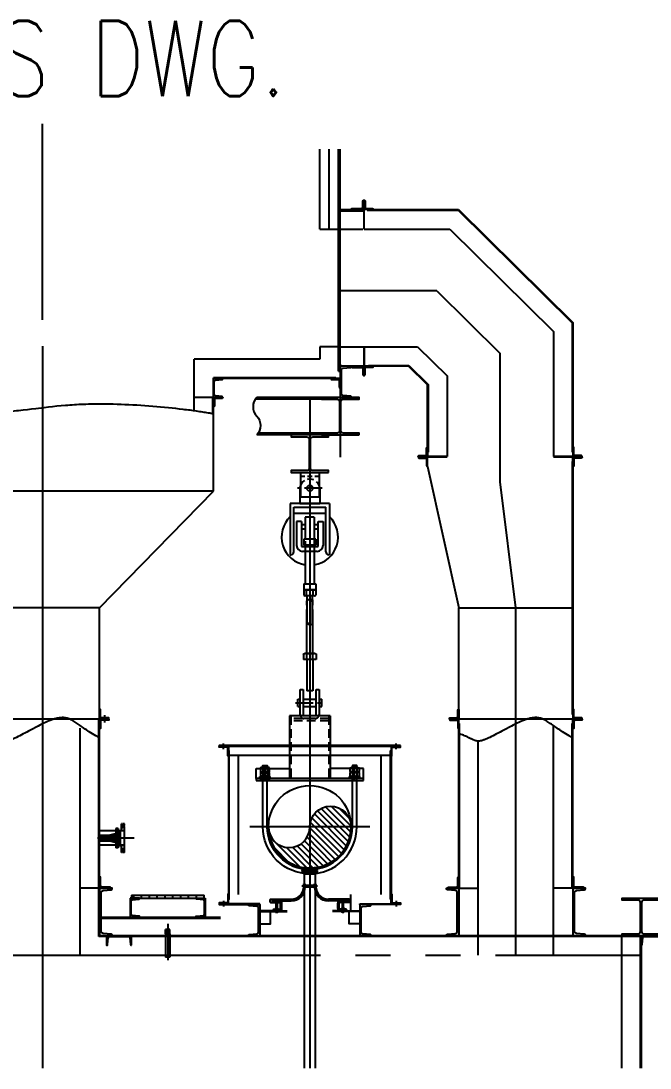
# Model space of a CAD drawing. Header units: millimetres. Extents: x 0 to 134087, y -49114 to 20834.
# Drawn here: x 110898 to 111527, y -39857 to -38812 of the extents above; entities that cross this region are included whole.
import ezdxf

# ---------------------------------------------------------------- set-up
doc = ezdxf.new("R2010")
doc.units = ezdxf.units.MM
doc.header["$LTSCALE"] = 35
for name, pattern in [('CENTER', [7, 4, -1, 1, -1]), ('JNK-CENTER', [34, 30, -1.5, 1, -1.5]), ('JNK-HIDDEN', [3, 2, -1]), ('JNK-PHANTOM', [15, 10, -1, 1, -1, 1, -1]), ('PHA', [30, 20, -2, 2, -2, 2, -2])]:
    doc.linetypes.add(name, pattern=pattern)
for name, color, linetype in [('C', 1, 'CENTER'), ('CEN-R', 1, 'JNK-CENTER'), ('CON-C', 4, 'Continuous'), ('CON-G', 3, 'Continuous'), ('CON-W', 7, 'Continuous'), ('CON-Y', 2, 'Continuous'), ('CONT-Y', 2, 'Continuous'), ('Dim-W', 7, 'Continuous'), ('HID-Y', 2, 'JNK-HIDDEN'), ('MIS-B', 5, 'Continuous'), ('PAN-W', 6, 'PHA'), ('PHA-M', 6, 'JNK-PHANTOM'), ('PHA-W', 7, 'JNK-PHANTOM'), ('REF-R', 2, 'JNK-PHANTOM'), ('rev-1', 2, 'Continuous'), ('STL-OBJT', 7, 'Continuous'), ('TITLE', 7, 'Continuous')]:
    doc.layers.add(name, color=color, linetype=linetype)
doc.layers.add('CONT-G', color=3, linetype='Continuous', lineweight=25)
doc.styles.add('SIMPLEX', font='simplex.shx', dxfattribs={"width": 0.8})

# ---------------------------------------------------------------- blocks, each defined once
blk = doc.blocks.new('pipesece')
at = {"layer": 'CON-W'}
blk.add_lwpolyline([(0.5, 0, 0.44), (0, 0, -0.44), (-0.5, 0, -0.44), (0, 0)], format="xyb", dxfattribs=at)
blk.add_lwpolyline([(-0.45, 0, 0.31383), (0, 0, 0.31383)], format="xyb", close=True, dxfattribs=at)
blk = doc.blocks.new('A$C59B53160')
at = {"layer": 'PHA-M'}
for p, q in [((-23.6, 235.8, -596.2), (-23.6, 659.9, -596.2)), ((23.6, 235.8, -596.2), (23.6, 659.9, -596.2)), ((-50.8, 229.2, -596.2), (-50.8, 186.1, -596.2)), ((-50.8, 186.1, -596.2), (50.8, 186.1, -596.2)), ((38.4, 235.8, -596.2), (-38.4, 235.8, -596.2)), ((-23.7, 186.1, -596.2), (-23.7, 229.2, -596.2)), ((-23.7, 186.1, -596.2), (-23.7, -63.4, -596.2)), ((23.7, 186.1, -596.2), (23.7, 229.2, -596.2)), ((23.7, 186.1, -596.2), (23.7, -63.4, -596.2)), ((50.8, 229.2, -596.2), (50.8, 186.1, -596.2)), ((-23.7, -63.4, -596.2), (23.7, -63.4, -596.2))]:
    blk.add_line(p, q, dxfattribs=at)
for centre, radius, start, end in [((-37.3, 218.6, -596.2), 17.2, 38.08711, 141.91289), ((0, 189.6, -596.2), 46.2, 59.10912, 120.89088), ((37.3, 218.6, -596.2), 17.2, 38.08711, 141.91289)]:
    blk.add_arc(centre, radius, start, end, dxfattribs=at)
at = {"layer": 'PHA-W', "xscale": 47.25751289335312, "yscale": 47.25751289335312, "zscale": 47.25751289335312}
blk.add_blockref('pipesece', (0, 659.9, -596.2), dxfattribs=at)
blk = doc.blocks.new('pipesec')
at = {"layer": 'CON-W'}
for p, q in [((0.121, 0.485), (0.485, 0.121)), ((0.244, 0.437), (0.437, 0.244)), ((0.248, 0.284), (0.499, 0.033)), ((0.23, 0.153), (0.489, -0.105)), ((0.247, 0.211), (0.498, -0.041)), ((0.012, 0), (0.36, -0.347)), ((0.075, 0.011), (0.394, -0.308)), ((0.126, 0.034), (0.425, -0.264)), ((0.169, 0.066), (0.451, -0.216)), ((0.204, 0.105), (0.473, -0.163)), ((-0.193, -0.092), (0.181, -0.466)), ((-0.156, -0.055), (0.232, -0.443)), ((-0.111, -0.026), (0.279, -0.415)), ((-0.056, -0.006), (0.321, -0.383)), ((-0.243, -0.191), (0.063, -0.496)), ((-0.223, -0.136), (0.125, -0.484)), ((-0.25, -0.258), (-0.008, -0.5)), ((-0.227, -0.355), (-0.105, -0.477))]:
    blk.add_line(p, q, dxfattribs=at)
blk.add_lwpolyline([(0, 0.5, -1), (0, 0, 1), (0, -0.5, 1)], format="xyb", dxfattribs=at)
blk = doc.blocks.new('A$C3B5754AF')
at = {"layer": 'CON-G'}
for p, q in [((-81.1, 32), (-27.5, 32)), ((-72.3, 28.6), (-72.3, -0.6)), ((-36.3, 28.6), (-36.3, -0.6)), ((-81.1, -4), (-27.5, -4)), ((-81.1, -4), (-27.5, -4)), ((-81.1, -40), (-27.5, -40)), ((-72.3, -7.4), (-72.3, -36.6)), ((-36.3, -7.4), (-36.3, -36.6))]:
    blk.add_line(p, q, dxfattribs=at)
for points in [[(-18.3, 28.6, 0.372659), (-36.3, 28.6, 0.186242), (-72.3, 28.6, 0.372659), (-90.3, 28.6), (-90.3, -0.6, 0.372659), (-72.3, -0.6, 0.186242), (-36.3, -0.6, 0.372659), (-18.3, -0.6)], [(-18.3, -7.4, 0.372659), (-36.3, -7.4, 0.186242), (-72.3, -7.4, 0.372659), (-90.3, -7.4), (-90.3, -36.6, 0.372659), (-72.3, -36.6, 0.186242), (-36.3, -36.6, 0.372659), (-18.3, -36.6)]]:
    blk.add_lwpolyline(points, format="xyb", close=True, dxfattribs=at)
blk = doc.blocks.new('A$C4ECB5571')
at = {"layer": 'CON-W', "color": 3}
for p, q in [((140, 128), (-188, 128)), ((-188, 64), (-188, 128)), ((-188, 64), (140, 64)), ((140, 64), (140, 128))]:
    blk.add_line(p, q, dxfattribs=at)
blk.add_lwpolyline([(-96, 416), (-96, 480), (48, 480), (48, 416)], dxfattribs=at)
at = {"layer": 'Dim-W', "color": 1}
for p, q in [((-24, 0), (-24, 501)), ((-24, 56), (-24, 480))]:
    blk.add_line(p, q, dxfattribs=at)
at = {"layer": 'HID-Y', "color": 2}
for points in [[(-96, 0), (-96, 320)], [(48, 0), (48, 320)]]:
    blk.add_lwpolyline(points, dxfattribs=at)
at = {"layer": 'CON-W', "xscale": 4, "yscale": 4, "zscale": 4}
blk.add_blockref('A$C3B5754AF', (193, 288), dxfattribs=at)
blk = doc.blocks.new('A$C2FB86E72')
at = {"layer": 'C'}
blk.add_line((-114.5, 991.2), (119.8, 991.2), dxfattribs=at)
at = {"layer": 'CEN-R'}
for p, q in [((0, 1089.2), (0, -530.2)), ((480.2, 0), (-480.2, 0))]:
    blk.add_line(p, q, dxfattribs=at)
at = {"layer": 'CON-G'}
for p, q in [((-427.7, 386.2), (-427.7, 466.2)), ((427.7, 386.2), (-427.7, 386.2)), ((-427.7, 386.2), (-427.7, 370.2)), ((-427.7, 370.2), (427.7, 370.2)), ((427.7, 370.2), (427.7, 386.2)), ((-330.2, 50), (-339.7, 50)), ((-339.7, 0), (-339.7, 50)), ((-330.2, 0), (-330.2, 50)), ((339.7, 50), (330.2, 50)), ((330.2, 50), (330.2, 0))]:
    blk.add_line(p, q, dxfattribs=at)
for points in [[(0, -375.7, -0.414214), (-375.7, 0), (-375.7, 370.2)], [(0, -339.7, -0.414214), (-339.7, 0), (-339.7, 370.2)], [(0, -339.7, 0.414214), (339.7, 0), (339.7, 370.2)], [(0, -375.7, 0.414214), (375.7, 0), (375.7, 370.2)]]:
    blk.add_lwpolyline(points, format="xyb", dxfattribs=at)
blk.add_circle((0, 0), 330.2, dxfattribs=at)
for radius in [339.7, 330.2]:
    blk.add_arc((0, 0), radius, 180, 0, dxfattribs=at)
at = {"layer": 'CON-W', "color": 3}
for p, q in [((-427.7, 466.2), (-162, 466.2)), ((427.7, 466.2), (161.9, 466.2)), ((427.7, 386.2), (427.7, 466.2))]:
    blk.add_line(p, q, dxfattribs=at)
at = {"layer": 'CONT-G'}
for p, q in [((-162, 886.2), (-162, 386.2)), ((161.9, 886.2), (-162, 886.2)), ((161.9, 886.2), (161.9, 386.2))]:
    blk.add_line(p, q, dxfattribs=at)
at = {"layer": 'HID-Y', "color": 2}
for p, q in [((-151.6, 886.2), (-151.6, 386.2)), ((151.6, 866.2), (-151.6, 866.2)), ((151.6, 846.2), (-151.6, 846.2)), ((151.6, 886.2), (151.6, 386.2))]:
    blk.add_line(p, q, dxfattribs=at)
at = {"layer": 'MIS-B', "color": 4}
blk.add_line((339.7, 0), (339.7, 50), dxfattribs=at)
at = {"layer": 'PAN-W'}
for p, q in [((-96.9, 1021.2), (-76.9, 1021.2)), ((-96.9, 961.2), (-96.9, 1021.2)), ((-52.9, 1021.2), (50, 1021.2)), ((74, 1021.2), (96.9, 1021.2)), ((96.9, 961.2), (96.9, 1021.2)), ((-96.9, 961.2), (-76.9, 961.2)), ((-52.9, 961.2), (50, 961.2)), ((74, 961.2), (96.9, 961.2))]:
    blk.add_line(p, q, dxfattribs=at)
blk.add_lwpolyline([(-52.9, 896.2, 0.414214), (-46.9, 890.2), (44, 890.2, 0.414214), (50, 896.2), (50, 1096.2), (74, 1096.2), (74, 896.2, -0.414214), (44, 866.2), (-46.9, 866.2, -0.414214), (-76.9, 896.2), (-76.9, 1096.2), (-52.9, 1096.2)], format="xyb", close=True, dxfattribs=at)
at = {"xscale": -660.4, "yscale": 660.4, "zscale": 660.4, "rotation": 90}
blk.add_blockref('pipesec', (0, 0), dxfattribs=at)
at = {"layer": 'CON-W', "yscale": 0.25, "zscale": 0.25}
for p, xscale in [((-351.7, 370.2), 0.25), ((351.7, 370.2), -0.25)]:
    blk.add_blockref('A$C4ECB5571', p, dxfattribs=dict(at, xscale=xscale))
blk = doc.blocks.new('SP-FE2')
at = {"color": 1, "linetype": 'CENTER'}
blk.add_line((97.4, -104.1), (-97.6, -104.1), dxfattribs=at)
at = {"layer": 'CEN-R'}
blk.add_line((0, 58), (0, -1229), dxfattribs=at)
at = {"layer": 'CON-Y'}
blk.add_circle((-0.1, -104.1), 23.8, dxfattribs=at)
for start, end in [(133.81816, 260.83148), (279.1699, 46.18184)]:
    blk.add_arc((0, -494.1), 225.5, start, end, dxfattribs=at)
at = {"layer": 'CONT-Y'}
for p, q in [((-75, 20.9), (-75, -173)), ((-75, 20.9), (75, 20.9)), ((75, 20.9), (75, -173)), ((-40.3, -11.3), (-75, -11.3)), ((18.1, -11.3), (-17.5, -11.3)), ((75, -11.3), (40, -11.3)), ((-79.5, -110.9), (-79.5, -226.9)), ((79.5, -110.9), (79.5, -226.9)), ((156.1, -226.9), (-156.1, -226.9)), ((-156.1, -226.9), (-156.1, -635.6)), ((-79.5, -226.9), (79.5, -226.9)), ((-75, -173), (75, -173)), ((156.1, -226.9), (156.1, -635.6)), ((-127.4, -255.9), (127.4, -255.9)), ((-127.4, -611.6), (-127.4, -255.9)), ((-127.4, -303.9), (127.4, -303.9)), ((127.4, -611.6), (127.4, -255.9)), ((-105.8, -370.1), (-105.8, -561)), ((-66.7, -370.1), (-105.8, -370.1)), ((-66.7, -370.1), (-66.7, -569.1)), ((-66.7, -394), (-35.9, -394)), ((35.9, -336.4), (-35.9, -336.4)), ((-35.9, -336.4), (-35.9, -510.3)), ((35.9, -336.4), (35.9, -510.3)), ((35.9, -394), (66.7, -394)), ((66.7, -569.1), (66.7, -370.1)), ((66.7, -370.1), (105.8, -370.1)), ((105.8, -370.1), (105.8, -561)), ((-66.7, -427.5), (-35.9, -427.5)), ((35.9, -427.5), (66.7, -427.5)), ((35.9, -499), (35.9, -869)), ((-66.7, -569.1), (66.7, -569.1)), ((47.9, -510.3), (-47.9, -510.3)), ((-47.9, -510.3), (-47.9, -558.2)), ((47.9, -558.2), (-47.9, -558.2)), ((-35.9, -526.6), (-35.9, -869)), ((-35.9, -558.2), (-35.9, -569.1)), ((35.9, -558.2), (35.9, -569.1)), ((47.9, -510.3), (47.9, -558.2)), ((-156.1, -635.6), (-151.4, -635.6)), ((57.9, -608.9), (-57.9, -608.9)), ((-35.9, -608.9), (-35.9, -869)), ((35.9, -608.9), (35.9, -869)), ((156.1, -635.6), (151.4, -635.6)), ((49, -916.9), (-49, -916.9)), ((-49, -916.9), (-49, -957.6)), ((-47.9, -869), (47.9, -869)), ((-47.9, -869), (-47.9, -916.9)), ((-47.9, -916.9), (47.9, -916.9)), ((-27, -957.6), (-27, -916.9)), ((27, -957.6), (27, -916.9)), ((47.9, -869), (47.9, -916.9)), ((49, -916.9), (49, -957.6)), ((38, -963.2), (-38, -963.2)), ((25.6, -963.2), (-25.6, -963.2)), ((-22.2, -1186.9), (-22.2, -963.2)), ((22.2, -1186.9), (22.2, -963.2))]:
    blk.add_line(p, q, dxfattribs=at)
for centre, radius, start, end in [((0, -110.9), 79.5, 146.99817, 180), ((0, -110.9), 79.5, 122.59536, 146.99817), ((0, -110.9), 79.5, 66.30972, 106.00822), ((0, -110.9), 79.5, 33.00183, 46.57738), ((0, -110.9), 79.5, 0, 33.00183), ((-57.9, -561), 47.9, 180, 270), ((57.9, -561), 47.9, 270, 0), ((-151.4, -611.6), 24, 270, 0), ((151.4, -611.6), 24, 180, 270), ((-38, -949.6), 13.6, 216.07813, 323.92187), ((0, -894.9), 68.3, 246.67488, 293.32512), ((38, -949.6), 13.6, 216.07813, 323.92187)]:
    blk.add_arc(centre, radius, start, end, dxfattribs=at)
blk.add_ellipse((-11.1, -1186.9), major_axis=(-11.1, 0), ratio=0.480082, dxfattribs=at)
blk.add_ellipse((11.1, -1186.9), major_axis=(11.1, 0), ratio=0.480082, start_param=3.141593, end_param=6.283185, dxfattribs=at)
blk = doc.blocks.new('A$C1C12395C')
at = {"layer": 'CEN-R'}
blk.add_line((0, 0), (0, 44.4), dxfattribs=at)
at = {"layer": 'CONT-G'}
for p, q in [((-61.1, 24.3), (-46.8, 44.4)), ((-61.1, 19.3), (-61.1, 24.3)), ((-61.1, 24.3), (61.1, 24.3)), ((-61.1, 19.3), (61.1, 19.3)), ((-61.1, 19.3), (-51, 5)), ((-44.4, 0), (-51, 5)), ((-51, 5), (51, 5)), ((-46.8, 44.4), (46.8, 44.4)), ((-44.4, 0), (44.4, 0)), ((44.4, 0), (51, 5)), ((61.1, 24.3), (46.8, 44.4)), ((61.1, 19.3), (51, 5)), ((61.1, 19.3), (61.1, 24.3))]:
    blk.add_line(p, q, dxfattribs=at)
blk = doc.blocks.new("4'' O2")
at = {"layer": 'CEN-R'}
blk.add_line((275.61, 0), (0, 0), dxfattribs=at)
at = {"layer": 'CON-Y'}
for p, q in [((176, 71.15), (176, 114.5)), ((176, 114.5), (176, 71.95)), ((200, 57.15), (0, 57.15)), ((167, -67.45), (167, 67.45)), ((171.5, 67.45), (167, 67.45)), ((200, 58.05), (167, 58.05)), ((200, -78.6), (200, 78.6)), ((200, -78.6), (200, 78.6)), ((200, -57.15), (0, -57.15)), ((200, -58.05), (167, -58.05)), ((171.5, -67.45), (167, -67.45)), ((176, -114.5), (176, -71.95)), ((200, -78.6), (198.4, -78.6)), ((198.4, -114.5), (198.4, -78.6))]:
    blk.add_line(p, q, dxfattribs=at)
for centre, start, end in [((171.5, 71.95), 270, 0), ((171.5, -71.95), 0, 90)]:
    blk.add_arc(centre, 4.5, start, end, dxfattribs=at)
at = {"layer": 'HID-Y', "ltscale": 0.2}
for p, q in [((203, 95.25), (173, 95.25)), ((198.4, 114.5), (176, 114.5)), ((198.4, 104.75), (176, 104.75)), ((198.4, 85.75), (176, 85.75)), ((198.4, 78.6), (198.4, 114.5)), ((200, 78.6), (198.4, 78.6)), ((203, -95.25), (173, -95.25)), ((198.4, -85.75), (176, -85.75)), ((198.4, -104.75), (176, -104.75)), ((198.4, -114.5), (176, -114.5))]:
    blk.add_line(p, q, dxfattribs=at)
for points in [[(198.4, 85.75), (198.4, 104.75), (176, 85.75), (176, 104.75)], [(198.4, -104.75), (198.4, -85.75), (176, -104.75), (176, -85.75)]]:
    blk.add_solid(points, dxfattribs=at)
blk = doc.blocks.new('N-FLG SIDE 1.00 300 WNRF')
at = {"layer": 'CEN-R'}
for p, q in [((-44.5, 2), (-44.5, -19.5)), ((0, 21.8), (0, -163.5)), ((44.5, 2), (44.5, -19.5))]:
    blk.add_line(p, q, dxfattribs=at)
at = {"layer": 'CON-Y'}
for p, q in [((-25.4, 0), (-25.4, -1.6)), ((-25.4, 0), (25.4, 0)), ((-13.3, 0), (-13.3, -61.9)), ((13.3, 0), (13.3, -61.9)), ((25.4, 0), (25.4, -1.6)), ((-62, -1.6), (-62, -17.5)), ((-62, -1.6), (-25.4, -1.6)), ((-62, -17.5), (-30.5, -17.5)), ((-54, -1.6), (-54, -17.5)), ((-34.9, -1.6), (-34.9, -17.5)), ((-26.1, -21), (-16.8, -61.9)), ((-16.8, -61.9), (16.8, -61.9)), ((26.1, -21), (16.8, -61.9)), ((25.4, -1.6), (62, -1.6)), ((30.5, -17.5), (62, -17.5)), ((35, -1.6), (35, -17.5)), ((54, -1.6), (54, -17.5)), ((62, -1.6), (62, -17.5)), ((-16.7, -150), (16.7, -150))]:
    blk.add_line(p, q, dxfattribs=at)
blk.add_lwpolyline([(-16.7, -150), (-16.7, -61.9), (16.7, -61.9), (16.7, -150)], dxfattribs=at)
for centre, start, end in [((-30.5, -22), 12.87675, 90), ((30.5, -22), 90, 167.12325)]:
    blk.add_arc(centre, 4.5, start, end, dxfattribs=at)
blk = doc.blocks.new('A$C3C2347C1')
at = {"layer": 'CON-G'}
blk.add_blockref('N-FLG SIDE 1.00 300 WNRF', (0, 150), dxfattribs=at)
blk = doc.blocks.new('N-FLG SIDE 1.50 300 WNRF')
at = {"layer": 'CEN-R'}
for p, q in [((-57.1, 3), (-57.1, -27)), ((0, 15), (0, -166)), ((57.2, 3), (57.2, -27))]:
    blk.add_line(p, q, dxfattribs=at)
at = {"layer": 'CON-G'}
blk.add_line((-24.2, -68.3), (24.2, -68.3), dxfattribs=at)
at = {"layer": 'CON-Y'}
for p, q in [((-36.5, 0), (-36.5, -1.6)), ((-36.5, 0), (36.5, 0)), ((-20.4, 0), (-20.4, -68.3)), ((20.5, 0), (20.5, -68.3)), ((36.5, 0), (36.5, -1.6)), ((-78, -1.6), (-36.5, -1.6)), ((-78, -1.6), (-78, -21)), ((-78, -21), (-38.5, -21)), ((-68.1, -1.6), (-68.1, -21)), ((-46.1, -1.6), (-46.1, -21)), ((-34.2, -24.5), (-24.2, -68.3)), ((-24.2, -68.3), (24.2, -68.3)), ((-24.2, -150), (-24.2, -68.3)), ((34.2, -24.5), (24.2, -68.3)), ((24.2, -68.3), (24.2, -150)), ((36.5, -1.6), (78, -1.6)), ((38.5, -21), (78, -21)), ((46.2, -1.6), (46.2, -21)), ((68.2, -1.6), (68.2, -21)), ((78, -1.6), (78, -21)), ((-24.2, -150), (24.2, -150))]:
    blk.add_line(p, q, dxfattribs=at)
for centre, start, end in [((-38.5, -25.5), 12.86184, 90), ((38.5, -25.5), 90, 167.13816)]:
    blk.add_arc(centre, 4.5, start, end, dxfattribs=at)
blk = doc.blocks.new('A$C0E694495')
at = {"layer": 'CON-G'}
blk.add_blockref('N-FLG SIDE 1.50 300 WNRF', (0, 150), dxfattribs=at)
blk = doc.blocks.new('seal boots-1')
at = {"layer": 'CEN-R'}
for p, q in [((-265, -146.2), (-265, -233.6)), ((265, -146.2), (265, -233.6))]:
    blk.add_line(p, q, dxfattribs=at)
at = {"layer": 'CON-C'}
for p, q in [((-55, -22.9), (-55, -10.4)), ((-55, -10.4), (55, -10.4)), ((-55, -22.9), (55, -22.9)), ((55, -22.9), (55, -10.4))]:
    blk.add_line(p, q, dxfattribs=at)
at = {"layer": 'CON-G'}
for p, q in [((-49, -23), (-49, 0)), ((-36.5, 0), (-49, 0)), ((-36.5, -35.5), (-36.5, 0)), ((36.5, -35.5), (36.5, 0)), ((36.5, 0), (49, 0)), ((49, -23), (49, 0)), ((-318, -143), (-318, -128)), ((-313, -123), (-149, -123)), ((-313, -148), (-240, -148)), ((-305.5, -135.5), (-149, -135.5)), ((-260, -155.9), (-270, -155.9)), ((-235, -197.4), (-235, -153)), ((-222.5, -197.4), (-222.5, -153)), ((313, -123), (149, -123)), ((305.5, -135.5), (149, -135.5)), ((222.5, -197.4), (222.5, -153)), ((235, -197.4), (235, -153)), ((313, -148), (240, -148)), ((260, -155.9), (270, -155.9)), ((318, -143), (318, -128)), ((-260, -214.9), (-400, -214.9)), ((-290, -202.4), (-240, -202.4)), ((-272.4, -192.4), (-257.6, -192.4)), ((-272.4, -202.4), (-257.6, -202.4)), ((-257.6, -226.9), (-272.4, -226.9)), ((-270, -193.3), (-270, -201.5)), ((-260, -193.3), (-260, -201.5)), ((290, -202.4), (240, -202.4)), ((272.4, -192.4), (257.6, -192.4)), ((272.4, -202.4), (257.6, -202.4)), ((257.6, -226.9), (272.4, -226.9)), ((260, -193.3), (260, -201.5)), ((260, -214.9), (400, -214.9)), ((270, -193.3), (270, -201.5))]:
    blk.add_line(p, q, dxfattribs=at)
at = {"layer": 'CON-G', "color": 7}
for points in [[(-270, -216.6), (-269, -214.9), (-269, -154.9)], [(-260, -216.6), (-261, -214.9), (-261, -154.9)], [(260, -216.6), (261, -214.9), (261, -154.9)], [(270, -216.6), (269, -214.9), (269, -154.9)]]:
    blk.add_lwpolyline(points, dxfattribs=at)
at = {"layer": 'CON-G'}
for points in [[(-270, -226), (-270, -155.9), (-269, -154.9), (-261, -154.9), (-260, -155.9), (-260, -226)], [(270, -226), (270, -155.9), (269, -154.9), (261, -154.9), (260, -155.9), (260, -226)], [(-400, -219.9), (-180, -219.9)], [(-400, -319.9), (-315, -319.9), (-315, -219.9)], [(400, -219.9), (180, -219.9)], [(400, -319.9), (315, -319.9), (315, -219.9)]]:
    blk.add_lwpolyline(points, dxfattribs=at)
for points in [[(-295, -207.4), (-295, -209.9, 0.414214), (-290, -214.9), (-180, -214.9)], [(295, -207.4), (295, -209.9, -0.414214), (290, -214.9), (180, -214.9)]]:
    blk.add_lwpolyline(points, format="xyb", dxfattribs=at)
for points in [[(-255, -193.3, 0.372659), (-260, -193.3, 0.186242), (-270, -193.3, 0.372659), (-275, -193.3), (-275, -201.5, 0.372659), (-270, -201.5, 0.186242), (-260, -201.5, 0.372659), (-255, -201.5)], [(-275, -226, 0.372659), (-270, -226, 0.186242), (-260, -226, 0.372659), (-255, -226), (-255, -219.9), (-275, -219.9)], [(255, -193.3, -0.372659), (260, -193.3, -0.186242), (270, -193.3, -0.372659), (275, -193.3), (275, -201.5, -0.372659), (270, -201.5, -0.186242), (260, -201.5, -0.372659), (255, -201.5)], [(275, -226, -0.372659), (270, -226, -0.186242), (260, -226, -0.372659), (255, -226), (255, -219.9), (275, -219.9)]]:
    blk.add_lwpolyline(points, format="xyb", close=True, dxfattribs=at)
for centre, radius, start, end in [((-149, -23), 100, 270, 0), ((-149, -23), 112.5, 270, 0), ((149, -23), 112.5, 180, 270), ((149, -23), 100, 180, 270), ((-313, -128), 5, 90, 180), ((-313, -143), 5, 180, 270), ((-240, -153), 17.5, 0, 90), ((-240, -153), 5, 0, 90), ((240, -153), 17.5, 90, 180), ((240, -153), 5, 90, 180), ((313, -128), 5, 0, 90), ((313, -143), 5, 270, 0), ((-290, -207.4), 5, 90, 180), ((-240, -197.4), 5, 270, 0), ((-240, -197.4), 17.5, 270, 0), ((240, -197.4), 17.5, 180, 270), ((240, -197.4), 5, 180, 270), ((290, -207.4), 5, 0, 90)]:
    blk.add_arc(centre, radius, start, end, dxfattribs=at)
at = {"layer": 'CONT-G'}
for points in [[(-400, -164.9), (-400, -414.9), (-490, -414.9), (-490, -411.9, -0.388879), (-483.6, -404.9), (-421.8, -399.5, 0.388879), (-409, -385.5), (-409, -194.3, 0.388879), (-421.8, -180.3), (-483.6, -174.9, -0.388879), (-490, -167.9), (-490, -164.9)], [(400, -164.9), (400, -414.9), (490, -414.9), (490, -411.9, 0.388879), (483.6, -404.9), (421.8, -399.5, -0.388879), (409, -385.5), (409, -194.3, -0.388879), (421.8, -180.3), (483.6, -174.9, 0.388879), (490, -167.9), (490, -164.9)]]:
    blk.add_lwpolyline(points, format="xyb", close=True, dxfattribs=at)
at = {"layer": 'PHA-M'}
blk.add_line((325, -84.9), (325, -214.9), dxfattribs=at)

msp = doc.modelspace()

# ---------------------------------------------------------------- hatches: boundary and pattern name
at = {"layer": 'Dim-W'}
h = msp.add_hatch(dxfattribs=at)
h.set_pattern_fill('ANSI31', color=256, scale=62.5, angle=45)
h.set_pattern_definition([(90, (88065.74, -42599.3895), (-7.8125, 1e-15), [])])
h.paths.add_polyline_path([(111008.7603, -39684.363), (111081.2603, -39684.363), (111081.2603, -39687.488), (111008.7603, -39687.488)])

# ---------------------------------------------------------------- linework, layer by layer
at = {"layer": 'CEN-R'}
for p, q in [((111313.6246, -39081.238), (111217.2603, -39081.238)), ((111313.6246, -39081.238), (111377.0103, -39143.8055)), ((110920.0103, -39136.1968), (110920.0103, -39857.0393)), ((111377.0103, -39271.613), (111377.0103, -39143.8055)), ((111217.2603, -39154.2567), (111217.2603, -39247.2909)), ((111186.8853, -39186.738), (111186.8853, -39543.613)), ((111186.8853, -39224.238), (111186.8853, -39543.613)), ((111392.6353, -39397.488), (111377.0103, -39271.613)), ((111392.6353, -39744.488), (111392.6353, -39397.488)), ((111392.6353, -39744.488), (111392.6353, -39489.613)), ((111100.6353, -39538.613), (111100.6353, -39533.113)), ((111273.1353, -39538.613), (111273.1353, -39533.113)), ((111186.8853, -39556.2163), (111186.8853, -39676.2663)), ((111246.9103, -39616.2413), (111126.8603, -39616.2413)), ((111186.8853, -39663.0726), (111186.8853, -39857.0393)), ((111100.6353, -39690.113), (111100.6353, -39695.613)), ((111273.1353, -39690.113), (111273.1353, -39695.613)), ((111045.0103, -39713.0406), (111045.0103, -39749.3821))]:
    msp.add_line(p, q, dxfattribs=at)
at = {"layer": 'CON-G'}
for p, q in [((111215.6353, -39161.238), (111215.6353, -38939.5576)), ((111217.2603, -39161.238), (111217.2603, -38939.5576)), ((111244.2603, -38999.988), (111244.2603, -39000.613)), ((111244.2603, -39000.613), (111335.1483, -39000.613)), ((111250.3853, -38999.988), (111335.4048, -38999.988)), ((111335.1483, -39000.613), (111448.8853, -39112.8818)), ((111335.4048, -38999.988), (111449.5103, -39112.6205)), ((111448.8853, -39112.8818), (111448.8853, -39242.238)), ((111449.5103, -39112.6205), (111449.5103, -39246.613)), ((111245.3853, -39155.613), (111245.3853, -39156.238)), ((111245.3853, -39155.613), (111285.7692, -39155.613)), ((111285.5103, -39156.238), (111250.3853, -39156.238)), ((111304.5103, -39174.988), (111285.5103, -39156.238)), ((111285.7692, -39155.613), (111305.1353, -39174.7291)), ((111212.8853, -39167.988), (111090.6353, -39167.988)), ((111090.6353, -39187.488), (111090.6353, -39167.988)), ((111217.2603, -39168.738), (111099.1295, -39168.738)), ((111212.8853, -39167.988), (111183.0103, -39167.988)), ((111217.2603, -39168.738), (111183.0103, -39168.738)), ((111304.5103, -39246.613), (111304.5103, -39174.988)), ((111305.1353, -39174.7291), (111305.1353, -39242.238)), ((111090.6353, -39187.488), (111090.0103, -39187.488)), ((111090.0103, -39203.8975), (111090.0103, -39187.488)), ((111090.6353, -39187.488), (111090.0103, -39187.488)), ((111090.6353, -39281.238), (111090.6353, -39187.488)), ((111198.5103, -39189.363), (111132.403, -39189.363)), ((111198.5103, -39187.488), (111133.8968, -39187.488)), ((111198.5103, -39223.113), (111135.3906, -39223.113)), ((111198.5103, -39224.988), (111133.8968, -39224.988)), ((111305.1353, -39242.238), (111304.5103, -39242.238)), ((111448.8853, -39242.238), (111449.5103, -39242.238)), ((111448.8853, -39251.363), (111449.5103, -39251.363)), ((111304.5103, -39256.363), (111335.7603, -39397.488)), ((111090.6353, -39281.238), (110749.3853, -39281.238)), ((110976.8853, -39397.488), (111090.6353, -39281.238)), ((110976.8853, -39397.488), (110863.1353, -39397.488)), ((110976.8853, -39725.738), (110976.8853, -39397.488)), ((111335.7603, -39508.363), (111335.7603, -39397.488)), ((111335.7603, -39397.488), (111449.5103, -39397.488)), ((110981.8853, -39504.561), (110981.8853, -39511.9207)), ((111335.7603, -39503.988), (111336.3853, -39503.988)), ((111449.5103, -39503.988), (111448.8853, -39503.988)), ((110976.8853, -39508.738), (110863.1353, -39508.738)), ((110976.2603, -39725.738), (110976.2603, -39508.738)), ((111449.5103, -39508.738), (111335.7603, -39508.738)), ((111335.7603, -39513.113), (111336.3853, -39513.113)), ((111335.7603, -39677.488), (111335.7603, -39513.113)), ((111336.3853, -39677.488), (111336.3853, -39513.113)), ((111448.8853, -39677.488), (111448.8853, -39513.113)), ((111449.5103, -39513.113), (111448.8853, -39513.113)), ((111449.5103, -39677.488), (111449.5103, -39513.113)), ((110978.5103, -39706.238), (111097.6353, -39706.238)), ((110978.5103, -39707.5505), (111097.6353, -39707.5505)), ((111517.6353, -39724.988), (110976.2603, -39724.988)), ((110989.3853, -39724.988), (110989.3853, -39723.563)), ((111047.104, -39718.738), (111042.9165, -39718.738)), ((111042.9165, -39723.113), (111042.9165, -39718.738)), ((111042.9165, -39723.113), (111042.9165, -39746.363)), ((111047.104, -39723.113), (111042.9165, -39723.113)), ((111047.104, -39723.113), (111047.104, -39718.738)), ((111047.104, -39723.113), (111047.104, -39746.363)), ((111324.5103, -39724.988), (111324.5103, -39723.563)), ((111462.0103, -39724.988), (111462.0103, -39723.563)), ((111516.8853, -39724.988), (111516.8853, -39857.0393)), ((111517.6353, -39724.988), (111517.6353, -39857.0393)), ((111517.6353, -39725.738), (110976.2603, -39725.738)), ((111047.104, -39746.363), (111042.9165, -39746.363))]:
    msp.add_line(p, q, dxfattribs=at)
for points in [[(111241.0103, -38999.988), (111241.0103, -38990.613), (111241.3853, -38990.613, -0.414213562), (111242.1353, -38991.363), (111242.1353, -38997.8005, 0.414213562), (111243.1978, -38998.863), (111249.6353, -38998.863, -0.414213562), (111250.3853, -38999.613), (111250.3853, -38999.988)], [(111241.0103, -39156.238), (111241.0103, -39165.613), (111241.3853, -39165.613, 0.414213562), (111242.1353, -39164.863), (111242.1353, -39158.4255, -0.414213562), (111243.1978, -39157.363), (111249.6353, -39157.363, 0.414213562), (111250.3853, -39156.613), (111250.3853, -39156.238)], [(111090.6353, -39168.738), (111090.6353, -39187.488), (111100.0103, -39187.488), (111100.0103, -39187.1853, 0.388878732), (111099.4398, -39186.5627), (111092.5888, -39185.9633, -0.388878732), (111091.4478, -39184.7181), (111091.4478, -39171.508, -0.388878732), (111092.5888, -39170.2628), (111099.4398, -39169.6634, 0.388878732), (111100.0103, -39169.0408), (111100.0103, -39168.738)], [(111207.8853, -39168.738), (111207.8853, -39169.1755, 0.414213562), (111208.4478, -39169.738), (111215.3853, -39169.738, -0.414213562), (111216.2603, -39170.613), (111216.2603, -39177.5505, 0.414213562), (111216.8228, -39178.113), (111217.2603, -39178.113), (111217.2603, -39168.738)], [(111100.0103, -39187.488), (111100.0103, -39187.9255, -0.414213562), (111099.4478, -39188.488), (111092.5103, -39188.488, 0.414213562), (111091.6353, -39189.363), (111091.6353, -39196.3005, -0.414213562), (111091.0728, -39196.863), (111090.6353, -39196.863), (111090.6353, -39187.488)], [(111236.0103, -39224.988), (111236.0103, -39223.113), (111220.1353, -39223.113, -0.414213562), (111217.8853, -39220.863), (111217.8853, -39191.613, -0.414213562), (111220.1353, -39189.363), (111236.0103, -39189.363), (111236.0103, -39187.488), (111198.5103, -39187.488), (111198.5103, -39189.363), (111214.3853, -39189.363, -0.414213562), (111216.6353, -39191.613), (111216.6353, -39220.863, -0.414213562), (111214.3853, -39223.113), (111198.5103, -39223.113), (111198.5103, -39224.988)], [(111205.6353, -39262.488), (111205.6353, -39260.613), (111189.7603, -39260.613, -0.414213562), (111187.5103, -39258.363), (111187.5103, -39229.113, -0.414213562), (111189.7603, -39226.863), (111205.6353, -39226.863), (111205.6353, -39224.988), (111168.1353, -39224.988), (111168.1353, -39226.863), (111184.0103, -39226.863, -0.414213562), (111186.2603, -39229.113), (111186.2603, -39258.363, -0.414213562), (111184.0103, -39260.613), (111168.1353, -39260.613), (111168.1353, -39262.488)], [(111304.5103, -39246.613), (111295.1353, -39246.613), (111295.1353, -39246.238, -0.414213562), (111295.8853, -39245.488), (111302.3228, -39245.488, 0.414213562), (111303.3853, -39244.4255), (111303.3853, -39237.988, -0.414213562), (111304.1353, -39237.238), (111304.5103, -39237.238)], [(111449.5103, -39246.613), (111458.8853, -39246.613), (111458.8853, -39246.238, 0.414213562), (111458.1353, -39245.488), (111451.6978, -39245.488, -0.414213562), (111450.6353, -39244.4255), (111450.6353, -39237.988, 0.414213562), (111449.8853, -39237.238), (111449.5103, -39237.238)], [(111304.5103, -39246.988), (111295.1353, -39246.988), (111295.1353, -39247.363, 0.414213562), (111295.8853, -39248.113), (111302.3228, -39248.113, -0.414213562), (111303.3853, -39249.1755), (111303.3853, -39255.613, 0.414213562), (111304.1353, -39256.363), (111304.5103, -39256.363)], [(111449.5103, -39246.988), (111458.8853, -39246.988), (111458.8853, -39247.363, -0.414213562), (111458.1353, -39248.113), (111451.6978, -39248.113, 0.414213562), (111450.6353, -39249.1755), (111450.6353, -39255.613, -0.414213562), (111449.8853, -39256.363), (111449.5103, -39256.363)], [(110986.2603, -39508.363), (110986.2603, -39507.9255, 0.414213562), (110985.6978, -39507.363), (110978.7603, -39507.363, -0.414213562), (110977.8853, -39506.488), (110977.8853, -39499.5505, 0.414213562), (110977.3228, -39498.988), (110976.8853, -39498.988), (110976.8853, -39508.363)], [(111335.7603, -39508.363), (111326.3853, -39508.363), (111326.3853, -39507.988, -0.414213562), (111327.1353, -39507.238), (111333.5728, -39507.238, 0.414213562), (111334.6353, -39506.1755), (111334.6353, -39499.738, -0.414213562), (111335.3853, -39498.988), (111335.7603, -39498.988)], [(111449.5103, -39508.363), (111458.8853, -39508.363), (111458.8853, -39507.988, 0.414213562), (111458.1353, -39507.238), (111451.6978, -39507.238, -0.414213562), (111450.6353, -39506.1755), (111450.6353, -39499.738, 0.414213562), (111449.8853, -39498.988), (111449.5103, -39498.988)], [(110986.2603, -39508.738), (110986.2603, -39509.1755, -0.414213562), (110985.6978, -39509.738), (110978.7603, -39509.738, 0.414213562), (110977.8853, -39510.613), (110977.8853, -39517.5505, -0.414213562), (110977.3228, -39518.113), (110976.8853, -39518.113), (110976.8853, -39508.738)], [(111335.7603, -39508.738), (111326.3853, -39508.738), (111326.3853, -39509.113, 0.414213562), (111327.1353, -39509.863), (111333.5728, -39509.863, -0.414213562), (111334.6353, -39510.9255), (111334.6353, -39517.363, 0.414213562), (111335.3853, -39518.113), (111335.7603, -39518.113)], [(111449.5103, -39508.738), (111458.8853, -39508.738), (111458.8853, -39509.113, -0.414213562), (111458.1353, -39509.863), (111451.6978, -39509.863, 0.414213562), (111450.6353, -39510.9255), (111450.6353, -39517.363, -0.414213562), (111449.8853, -39518.113), (111449.5103, -39518.113)], [(111105.6353, -39535.988), (111105.6353, -39545.363), (111105.3853, -39545.363, -0.414213562), (111104.8853, -39544.863), (111104.8853, -39537.8005, 0.414213562), (111103.8228, -39536.738), (111096.7603, -39536.738, -0.414213562), (111096.2603, -39536.238), (111096.2603, -39535.988)], [(111268.1353, -39535.988), (111268.1353, -39545.363), (111268.3853, -39545.363, 0.414213562), (111268.8853, -39544.863), (111268.8853, -39537.8005, -0.414213562), (111269.9478, -39536.738), (111277.0103, -39536.738, 0.414213562), (111277.5103, -39536.238), (111277.5103, -39535.988)], [(110976.8853, -39677.488), (110988.1353, -39677.488), (110988.1353, -39677.238, 0.414213562), (110987.2603, -39676.363), (110979.2603, -39676.363, -0.414213562), (110978.0103, -39675.113), (110978.0103, -39667.113, 0.414213562), (110977.1353, -39666.238), (110976.8853, -39666.238)], [(111335.7603, -39677.488), (111324.5103, -39677.488), (111324.5103, -39677.238, -0.414213562), (111325.3853, -39676.363), (111333.3853, -39676.363, 0.414213562), (111334.6353, -39675.113), (111334.6353, -39667.113, -0.414213562), (111335.5103, -39666.238), (111335.7603, -39666.238)], [(111449.5103, -39677.488), (111460.7603, -39677.488), (111460.7603, -39677.238, 0.414213562), (111459.8853, -39676.363), (111451.8853, -39676.363, -0.414213562), (111450.6353, -39675.113), (111450.6353, -39667.113, 0.414213562), (111449.7603, -39666.238), (111449.5103, -39666.238)], [(110976.8853, -39677.488), (110976.8853, -39724.988), (110989.3853, -39724.988), (110989.3853, -39724.4321, 0.388878732), (110988.3583, -39723.3114), (110980.5642, -39722.6295, -0.388878732), (110978.5103, -39720.3881), (110978.5103, -39682.088, -0.388878732), (110980.5642, -39679.8466), (110988.3583, -39679.1647, 0.388878732), (110989.3853, -39678.0439), (110989.3853, -39677.488)], [(111105.6353, -39692.738), (111105.6353, -39683.363), (111105.3853, -39683.363, 0.414213562), (111104.8853, -39683.863), (111104.8853, -39690.9255, -0.414213562), (111103.8228, -39691.988), (111096.7603, -39691.988, 0.414213562), (111096.2603, -39692.488), (111096.2603, -39692.738)], [(111268.1353, -39692.738), (111268.1353, -39683.363), (111268.3853, -39683.363, -0.414213562), (111268.8853, -39683.863), (111268.8853, -39690.9255, 0.414213562), (111269.9478, -39691.988), (111277.0103, -39691.988, -0.414213562), (111277.5103, -39692.488), (111277.5103, -39692.738)], [(111335.7603, -39677.488), (111335.7603, -39724.988), (111323.2603, -39724.988), (111323.2603, -39724.4321, -0.388878732), (111324.2872, -39723.3114), (111332.0814, -39722.6295, 0.388878732), (111334.1353, -39720.3881), (111334.1353, -39682.088, 0.388878732), (111332.0814, -39679.8466), (111324.2872, -39679.1647, -0.388878732), (111323.2603, -39678.0439), (111323.2603, -39677.488)], [(111449.5103, -39677.488), (111449.5103, -39724.988), (111462.0103, -39724.988), (111462.0103, -39724.4321, 0.388878732), (111460.9833, -39723.3114), (111453.1892, -39722.6295, -0.388878732), (111451.1353, -39720.3881), (111451.1353, -39682.088, -0.388878732), (111453.1892, -39679.8466), (111460.9833, -39679.1647, 0.388878732), (111462.0103, -39678.0439), (111462.0103, -39677.488)], [(111007.5103, -39687.488), (111007.5103, -39706.238), (111016.8853, -39706.238), (111016.8853, -39705.9353, 0.388878732), (111016.3148, -39705.3127), (111009.4638, -39704.7133, -0.388878732), (111008.3228, -39703.4681), (111008.3228, -39690.258, -0.388878732), (111009.4638, -39689.0128), (111016.3148, -39688.4134, 0.388878732), (111016.8853, -39687.7908), (111016.8853, -39687.488)], [(111082.5103, -39687.488), (111082.5103, -39706.238), (111073.1353, -39706.238), (111073.1353, -39705.9353, -0.388878732), (111073.7058, -39705.3127), (111080.5567, -39704.7133, 0.388878732), (111081.6978, -39703.4681), (111081.6978, -39690.258, 0.388878732), (111080.5567, -39689.0128), (111073.7058, -39688.4134, -0.388878732), (111073.1353, -39687.7908), (111073.1353, -39687.488)], [(111498.8853, -39724.988), (111498.8853, -39723.113), (111514.7603, -39723.113, 0.414213562), (111517.0103, -39720.863), (111517.0103, -39691.613, 0.414213562), (111514.7603, -39689.363), (111498.8853, -39689.363), (111498.8853, -39687.488), (111536.3853, -39687.488), (111536.3853, -39689.363), (111520.5103, -39689.363, 0.414213562), (111518.2603, -39691.613), (111518.2603, -39720.863, 0.414213562), (111520.5103, -39723.113), (111536.3853, -39723.113), (111536.3853, -39724.988)]]:
    msp.add_lwpolyline(points, format="xyb", close=True, dxfattribs=at)
for points in [[(111448.8853, -39251.363), (111448.8853, -39271.573), (111448.8853, -39489.573), (111448.8853, -39503.988)], [(111449.5103, -39251.363), (111449.5103, -39271.613), (111449.5103, -39489.613), (111449.5103, -39503.988)]]:
    msp.add_lwpolyline(points, dxfattribs=at)
for points in [[(111277.5103, -39534.988), (111096.2603, -39534.988), (111096.2603, -39535.613), (111277.5103, -39535.613)], [(111105.6353, -39688.363), (111106.2603, -39688.363), (111106.2603, -39540.363), (111105.6353, -39540.363)], [(111268.1353, -39688.363), (111267.5103, -39688.363), (111267.5103, -39540.363), (111268.1353, -39540.363)], [(111136.8853, -39693.113), (111096.2603, -39693.113), (111096.2603, -39693.738), (111136.8853, -39693.738)], [(111236.8853, -39693.113), (111277.5103, -39693.113), (111277.5103, -39693.738), (111236.8853, -39693.738)]]:
    msp.add_lwpolyline(points, close=True, dxfattribs=at)
for points in [[(111008.8853, -39734.363), (111008.8853, -39724.988), (110983.8853, -39724.988), (110983.8853, -39734.363), (110984.2387, -39734.363, 0.383864035), (110984.9224, -39733.7474), (110985.6335, -39726.9818, -0.383864035), (110987.001, -39725.7505), (111005.7696, -39725.7505, -0.383864035), (111007.1371, -39726.9818), (111007.8482, -39733.7474, 0.383864035), (111008.5319, -39734.363), (111008.8853, -39734.363)], [(111542.6353, -39734.363), (111542.6353, -39724.988), (111517.6353, -39724.988), (111517.6353, -39734.363), (111517.9887, -39734.363, 0.383864035), (111518.6724, -39733.7474), (111519.3835, -39726.9818, -0.383864035), (111520.751, -39725.7505), (111539.5196, -39725.7505, -0.383864035), (111540.8871, -39726.9818), (111541.5982, -39733.7474, 0.383864035), (111542.2819, -39734.363), (111542.6353, -39734.363)]]:
    msp.add_lwpolyline(points, format="xyb", dxfattribs=at)
msp.add_circle((111186.8853, -39616.2413), 41.275, dxfattribs=at)
at = {"layer": 'CON-W'}
for p, q in [((111042.9165, -39719.1502), (111046.4005, -39718.738)), ((111042.9165, -39719.6455), (111047.104, -39719.1502)), ((111042.9165, -39720.1409), (111047.104, -39719.6455)), ((111042.9165, -39720.6362), (111047.104, -39720.1409)), ((111042.9165, -39721.1316), (111047.104, -39720.6362)), ((111042.9165, -39721.627), (111047.104, -39721.1316)), ((111042.9165, -39722.1223), (111047.104, -39721.627)), ((111042.9165, -39722.6177), (111047.104, -39722.1223)), ((111042.9165, -39723.113), (111047.104, -39722.6177))]:
    msp.add_line(p, q, dxfattribs=at)
at = {"layer": 'CON-Y'}
msp.add_line((110920.0103, -39109.9139), (110920.0103, -38914.4787), dxfattribs=at)
at = {"layer": 'CONT-G'}
for p, q in [((111217.2603, -38999.988), (111239.8853, -38999.988)), ((111217.2603, -39001.113), (111239.8853, -39001.113)), ((111212.8853, -39167.988), (111212.8853, -39168.738)), ((111215.6353, -39161.238), (111217.2603, -39161.238))]:
    msp.add_line(p, q, dxfattribs=at)
for points in [[(111241.0103, -38999.988), (111228.5103, -38999.988), (111228.5103, -38999.613, -0.414213562), (111229.3853, -38998.738), (111238.5103, -38998.738, 0.414213562), (111239.7603, -38997.488), (111239.7603, -38991.488, -0.414213562), (111240.6353, -38990.613), (111241.0103, -38990.613)], [(111217.2603, -39156.238), (111217.2603, -39187.488), (111228.5103, -39187.488), (111228.5103, -39187.1077, 0.388878732), (111227.7116, -39186.2361), (111219.9828, -39185.5599, -0.388878732), (111218.3853, -39183.8165), (111218.3853, -39159.9095, -0.388878732), (111219.9828, -39158.1662), (111227.7116, -39157.49, 0.388878732), (111228.5103, -39156.6183), (111228.5103, -39156.238)], [(111241.0103, -39156.238), (111228.5103, -39156.238), (111228.5103, -39156.613, 0.414213562), (111229.3853, -39157.488), (111238.5103, -39157.488, -0.414213562), (111239.7603, -39158.738), (111239.7603, -39164.738, 0.414213562), (111240.6353, -39165.613), (111241.0103, -39165.613)]]:
    msp.add_lwpolyline(points, format="xyb", close=True, dxfattribs=at)
msp.add_lwpolyline([(111192.4415, -39857.0393), (111192.4415, -39663.0726), (111181.329, -39663.0726), (111181.329, -39857.0393)], dxfattribs=at)
at = {"layer": 'Dim-W'}
for p, q in [((111081.2603, -39687.488), (111081.2603, -39684.363)), ((111042.9165, -39724.988), (111047.104, -39724.988))]:
    msp.add_line(p, q, dxfattribs=at)
msp.add_lwpolyline([(111133.8968, -39187.488, 0.4), (111133.8968, -39206.238, -0.4), (111133.8968, -39224.988, -0.4)], format="xyb", dxfattribs=at)
at = {"layer": 'PHA-M'}
for p, q in [((111196.8853, -39019.363), (111196.8853, -38939.5576)), ((111206.2603, -39019.363), (111206.2603, -38939.5576)), ((111241.0103, -39019.363), (111241.0103, -38999.988)), ((111196.8853, -39019.363), (111239.8853, -39019.363)), ((111241.0103, -39019.363), (111326.5634, -39019.363)), ((111326.5634, -39019.363), (111430.1353, -39121.5979)), ((111430.1353, -39121.5979), (111430.1353, -39246.613)), ((111215.6353, -39136.863), (111196.8853, -39136.863)), ((111196.8853, -39136.863), (111196.8853, -39149.238)), ((111215.6353, -39136.863), (111241.0103, -39136.863)), ((111241.0103, -39136.863), (111241.0103, -39165.613)), ((111241.0103, -39156.238), (111241.0103, -39136.863)), ((111241.0103, -39136.863), (111294.3541, -39136.863)), ((111294.3541, -39136.863), (111323.8853, -39166.013)), ((111196.8853, -39149.238), (111071.2603, -39149.238)), ((111071.2603, -39200.7112), (111071.2603, -39149.238)), ((111323.8853, -39166.013), (111323.8853, -39246.613)), ((111090.0103, -39187.488), (111071.2603, -39187.488)), ((111323.8853, -39246.613), (111304.5103, -39246.613)), ((111323.8853, -39246.988), (111304.5103, -39246.988)), ((111449.5103, -39246.613), (111430.1353, -39246.613)), ((111449.5103, -39246.988), (111430.1353, -39246.988)), ((111430.1353, -39744.488), (111430.1353, -39515.0943)), ((110957.5103, -39744.488), (110957.5103, -39517.7794)), ((111355.1353, -39744.488), (111355.1353, -39530.6917)), ((110976.8853, -39677.488), (110957.5103, -39677.488)), ((111335.7603, -39677.488), (111355.1353, -39677.488)), ((111449.5103, -39677.488), (111430.1353, -39677.488)), ((111008.7603, -39684.363), (111081.2603, -39684.363)), ((111008.7603, -39684.363), (111008.7603, -39687.488)), ((111008.7603, -39687.488), (111081.2603, -39687.488)), ((111498.1353, -39724.988), (111498.1353, -39857.0393)), ((110322.3853, -39744.488), (111516.8853, -39744.488))]:
    msp.add_line(p, q, dxfattribs=at)
at = {"layer": 'PHA-W'}
for points, knots in [([(111090.6353, -39204.0599), (111065.0629, -39199.0414), (110940.5117, -39186.8212), (110882.2699, -39209.363), (110759.9981, -39202.9095), (110749.3853, -39200.8693)], [0, 0, 0, 0, 471.136279832, 1147.243645734, 1404.418258211, 1404.418258211, 1404.418258211, 1404.418258211]), ([(110976.8853, -39527.2333), (110956.0965, -39516.7205), (110943.7677, -39492.9297), (110882.3055, -39538.441), (110876.7567, -39528.089), (110863.1353, -39522.9305)], [0, 0, 0, 0, 527.465626084, 1193.67754373, 1535.043258389, 1535.043258389, 1535.043258389, 1535.043258389]), ([(111449.5103, -39527.2333), (111428.7215, -39516.7205), (111416.3927, -39492.9297), (111354.9305, -39538.441), (111349.3817, -39528.089), (111335.7603, -39522.9305)], [0, 0, 0, 0, 527.465626084, 1193.67754373, 1535.043258389, 1535.043258389, 1535.043258389, 1535.043258389])]:
    msp.add_open_spline(points, degree=3, knots=knots, dxfattribs=at)
at = {"layer": 'REF-R'}
for p, q in [((111267.5103, -39544.988), (111106.2603, -39544.988)), ((111115.6353, -39683.738), (111115.6353, -39544.988)), ((111258.1353, -39683.738), (111258.1353, -39544.988))]:
    msp.add_line(p, q, dxfattribs=at)

# ---------------------------------------------------------------- block references
at = {"extrusion": (0, 0, -1), "xscale": 82.55, "yscale": 82.55, "zscale": -82.55, "rotation": 270}
msp.add_blockref('pipesec', (-111186.8853, -39616.2413), dxfattribs=at)
at = {"layer": 'CON-W', "xscale": 0.125, "yscale": 0.125, "zscale": 0.125}
msp.add_blockref('A$C2FB86E72', (111186.8853, -39616.2413), dxfattribs=at)
at = {"layer": 'Dim-W', "xscale": 0.125, "yscale": 0.125, "zscale": 0.125, "rotation": 270}
for name in ['A$C0E694495', 'A$C3C2347C1']:
    msp.add_blockref(name, (110976.8853, -39627.488), dxfattribs=at)
at = {"layer": 'Dim-W', "xscale": 0.125, "yscale": 0.125, "zscale": 0.125}
for name, p in [('A$C1C12395C', (111186.8853, -39663.0726)), ('seal boots-1', (111186.8853, -39673.1255))]:
    msp.add_blockref(name, p, dxfattribs=at)
at = {"layer": 'rev-1', "xscale": -0.125, "yscale": 0.125, "zscale": 0.125}
msp.add_blockref('A$C59B53160', (111186.8853, -39472.4405), dxfattribs=at)
at = {"layer": 'STL-OBJT', "xscale": 0.125, "yscale": 0.125, "zscale": 0.125}
msp.add_blockref('SP-FE2', (111186.8853, -39265.0943), dxfattribs=at)
at = {"layer": 'TITLE', "xscale": 0.125, "yscale": 0.125, "zscale": 0.125}
msp.add_blockref("4'' O2", (110976.8853, -39627.488), dxfattribs=at)

# ---------------------------------------------------------------- texts
at = {"layer": 'CON-G', "style": 'SIMPLEX', "width": 0.8}
msp.add_text('THIS DWG.', height=75, dxfattribs=at).set_placement((110756.9422, -38886.6257))

doc.saveas('drawing.dxf')
